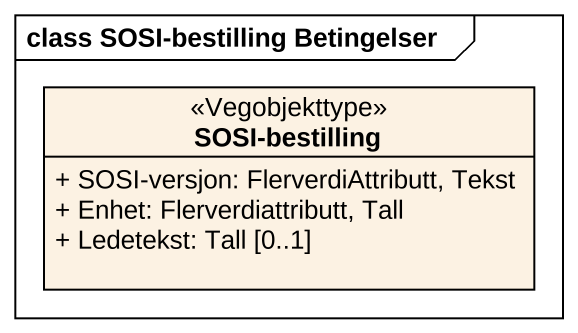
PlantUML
@startuml
mainframe class SOSI-bestilling Betingelser
hide circle
hide empty members
skinparam classAttributeIconSize 0
class "SOSI-bestilling" as SOSI_bestilling <<Vegobjekttype>> {
  + SOSI-versjon: FlerverdiAttributt, Tekst
  + Enhet: Flerverdiattributt, Tall
  + Ledetekst: Tall [0..1]
}
@enduml
